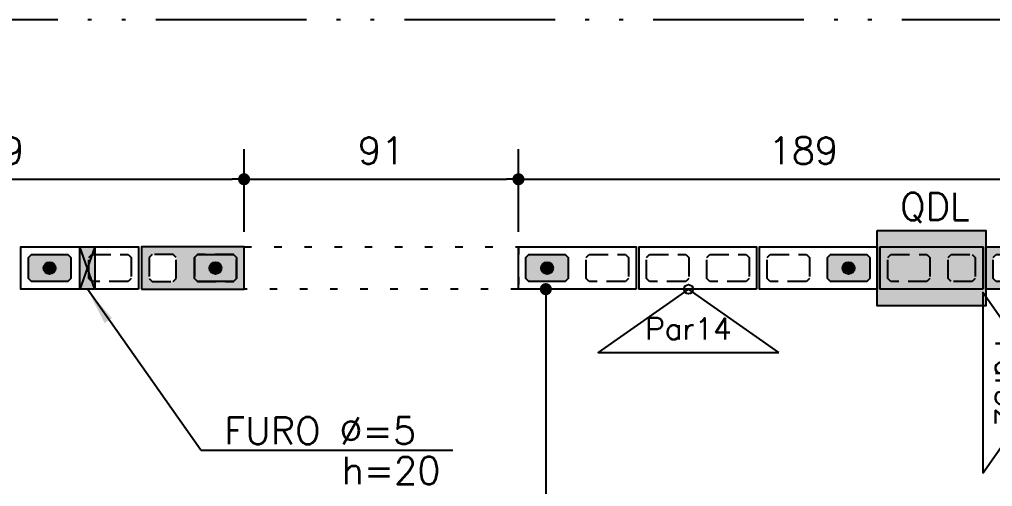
# Model space of a CAD drawing. Extents: x -14651 to 3487, y -4567 to -809.
# Drawn here: x 874 to 1196.8, y -1744.1 to -1589.1 of the extents above; entities that cross this region are included whole.
import ezdxf
from ezdxf.enums import TextEntityAlignment as Align

# ---------------------------------------------------------------- set-up
doc = ezdxf.new("R2010")
doc.units = 0
doc.header["$LTSCALE"] = 25
for name, pattern in [('DASHED2', [0.375, 0.25, -0.125]), ('ESTILO_TQS_0002', [0.4, 0.1, -0.3]), ('ESTILO_TQS_0004', [3.3, 2, -0.4, 0.05, -0.4, 0.05, -0.4])]:
    doc.linetypes.add(name, pattern=pattern)
for name, color, linetype in [('213', 252, 'Continuous'), ('241', 2, 'Continuous'), ('247', 50, 'Continuous'), ('248', 100, 'Continuous'), ('ABERTURAS', 53, 'Continuous'), ('Arranque', 14, 'Continuous'), ('COTA', 1, 'Continuous'), ('EIXOS', 1, 'ESTILO_TQS_0004'), ('FERRO', 5, 'Continuous'), ('H2', 252, 'Continuous'), ('Linha_fina', 1, 'Continuous'), ('Pena_2', 2, 'Continuous'), ('PORTA', 3, 'ESTILO_TQS_0002'), ('T1', 2, 'Continuous'), ('TJANELA', 2, 'Continuous'), ('VIGA', 3, 'Continuous')]:
    doc.layers.add(name, color=color, linetype=linetype)
doc.styles.add('COTA', font='romans.shx')
doc.styles.add('Texto1', font='romans.shx', dxfattribs={"height": 9})
doc.dimstyles.new('forma', dxfattribs={"dimscale": 5, "dimtxt": 1.8, "dimasz": 0.8, "dimexe": 2, "dimexo": 1, "dimgap": 1, "dimtad": 1, "dimdec": 1, "dimzin": 9, "dimtxsty": 'COTA', "dimblk1": 'DOT', "dimblk2": 'DOT', "dimsah": 1, "dimcen": 0, "dimdle": 1, "dimclrd": 256, "dimclre": 256, "dimclrt": 2, "dimadec": 0, "dimazin": 0, "dimtfac": 1, "dimtdec": 0, "dimtmove": 0, "dimatfit": 3, "dimfxl": 1, "dimtolj": 1, "dimtzin": 0, "dimarcsym": 0})

# ---------------------------------------------------------------- blocks, each defined once
blk = doc.blocks.new('P3515')
at = {"layer": '248'}
h = blk.add_hatch(color=100, dxfattribs=at)
h.paths.add_polyline_path([(17, 7), (-17, 7), (-17, -7), (17, -7)])
h.paths.add_polyline_path([(-5.5, -3.5), (-6.5, -4.5), (-13.5, -4.5), (-14.5, -3.5), (-14.5, 3.5), (-13.5, 4.5), (-6.5, 4.5), (-5.5, 3.5)], flags=16)
h.paths.add_polyline_path([(0.5, 3.5), (1.5, 4.5), (13.5, 4.5), (14.5, 3.5), (14.5, -3.5), (13.5, -4.5), (1.5, -4.5), (0.5, -3.5)], flags=16)
blk.add_lwpolyline([(-17, -7), (17, -7), (17, 7), (-17, 7), (-17, -7)])
at = {"color": 1, "linetype": 'DASHED2'}
for points in [[(-14.5, -3.5), (-13.5, -4.5), (-6.5, -4.5), (-5.5, -3.5), (-5.5, 3.5), (-6.5, 4.5), (-13.5, 4.5), (-14.5, 3.5), (-14.5, -3.5)], [(0.5, -3.5), (1.5, -4.5), (13.5, -4.5), (14.5, -3.5), (14.5, 3.5), (13.5, 4.5), (1.5, 4.5), (0.5, 3.5), (0.5, -3.5)]]:
    blk.add_lwpolyline(points, dxfattribs=at)
blk = doc.blocks.new('P4015', base_point=(5842102.11612, -8124149.02973))
blk.add_lwpolyline([(5842082.61612, -8124156.02973), (5842121.61612, -8124156.02973), (5842121.61612, -8124142.02973), (5842082.61612, -8124142.02973), (5842082.61612, -8124156.02973)])
at = {"color": 1, "linetype": 'DASHED2'}
for points in [[(5842085.11612, -8124152.52973), (5842086.11612, -8124153.52973), (5842098.11612, -8124153.52973), (5842099.11612, -8124152.52973), (5842099.11612, -8124145.52973), (5842098.11612, -8124144.52973), (5842086.11612, -8124144.52973), (5842085.11612, -8124145.52973), (5842085.11612, -8124152.52973)], [(5842105.11612, -8124152.52973), (5842106.11612, -8124153.52973), (5842118.11612, -8124153.52973), (5842119.11612, -8124152.52973), (5842119.11612, -8124145.52973), (5842118.11612, -8124144.52973), (5842106.11612, -8124144.52973), (5842105.11612, -8124145.52973), (5842105.11612, -8124152.52973)]]:
    blk.add_lwpolyline(points, dxfattribs=at)
blk = doc.blocks.new('GR-1409')
at = {"layer": '213'}
h = blk.add_hatch(color=256, dxfattribs=at)
h.paths.add_polyline_path([(-6, 4.5), (-7, 3.5), (-7, -3.5), (-6, -4.5), (6, -4.5), (7, -3.5), (7, 3.5), (6, 4.5)])
h.paths.add_polyline_path([(-2, 0, 1), (2, 0, 1)], flags=16)
at = {"layer": 'Arranque'}
blk.add_hatch(color=256, dxfattribs=at).paths.add_polyline_path([(-2, 0, 1), (2, 0, 1)])
at = {"layer": '213'}
blk.add_lwpolyline([(-7, 3.5), (-6, 4.5), (6, 4.5), (7, 3.5), (7, -3.5), (6, -4.5), (-6, -4.5), (-7, -3.5), (-7, 3.5)], dxfattribs=at)
at = {"layer": 'FERRO', "linetype": 'Continuous'}
blk.add_circle((0, 0), 2, dxfattribs=at)
blk = doc.blocks.new('_Dot')
at = {"color": 0, "linetype": 'ByBlock', "lineweight": -2}
blk.add_line((-0.5, 0), (-1, 0), dxfattribs=at)
at = {"color": 0, "linetype": 'ByBlock', "const_width": 0.5}
blk.add_lwpolyline([(-0.25, 0, 1), (0.25, 0, 1)], format="xyb", close=True, dxfattribs=at)
blk = doc.blocks.new('*D165')
at = {"layer": 'COTA', "lineweight": -2, "transparency": 16777216}
for p, q in [((1043.61, -1678.6), (1038.61, -1678.6)), ((1048.61, -1682.6), (1048.61, -2145.6)), ((1043.61, -2149.6), (1038.61, -2149.6))]:
    blk.add_line(p, q, dxfattribs=at)
at = {"layer": 'Defpoints', "color": 0, "transparency": 16777216}
for p in [(1048.61, -1678.6), (1048.61, -2149.6), (1048.61, -2149.6)]:
    blk.add_point(p, dxfattribs=at)
at = {"layer": 'COTA', "lineweight": -2, "transparency": 16777216, "xscale": 4, "yscale": 4, "zscale": 4}
for p, rotation in [((1048.61, -1678.6), 90), ((1048.61, -2149.6), 270)]:
    blk.add_blockref('_Dot', p, dxfattribs=dict(at, rotation=rotation))
at = {"layer": 'COTA', "color": 2, "transparency": 16777216, "insert": (1039.11, -1895.11), "char_height": 9, "attachment_point": 5, "rotation": 90, "style": 'COTA'}
blk.add_mtext('\\A1;471 ', dxfattribs=at)
blk = doc.blocks.new('_IDNPAR_2')
at = {"color": 3}
blk.add_lwpolyline([(1, -0.7), (0, 0), (-1, -0.7)], close=True, dxfattribs=at)
blk.add_circle((0, 0), 0.05, dxfattribs=at)
at = {"layer": '247', "color": 2, "style": 'COTA', "flags": 8}
blk.add_attdef('ID', text='', height=0.24, dxfattribs=at).set_placement((0, -0.438), align=Align.MIDDLE_CENTER)
blk = doc.blocks.new('*D241')
at = {"layer": 'COTA', "lineweight": -2, "transparency": 16777216}
for p, q in [((779.52, -1659.6), (779.52, -1632.13)), ((948.52, -1659.6), (948.52, -1632.13)), ((783.52, -1642.13), (944.52, -1642.13))]:
    blk.add_line(p, q, dxfattribs=at)
at = {"layer": 'Defpoints', "color": 0, "transparency": 16777216}
for p in [(948.52, -1642.13), (779.52, -1664.6), (948.52, -1664.6)]:
    blk.add_point(p, dxfattribs=at)
at = {"layer": 'COTA', "lineweight": -2, "transparency": 16777216, "xscale": 4, "yscale": 4, "zscale": 4, "rotation": 180}
blk.add_blockref('_Dot', (779.52, -1642.13), dxfattribs=at)
at = {"layer": 'COTA', "lineweight": -2, "transparency": 16777216, "xscale": 4, "yscale": 4, "zscale": 4}
blk.add_blockref('_Dot', (948.52, -1642.13), dxfattribs=at)
at = {"layer": 'COTA', "color": 2, "transparency": 16777216, "insert": (864.02, -1632.63), "char_height": 9, "attachment_point": 5, "style": 'COTA'}
blk.add_mtext('\\A1;169 ', dxfattribs=at)
blk = doc.blocks.new('*D242')
at = {"layer": 'COTA', "lineweight": -2, "transparency": 16777216}
for p, q in [((948.52, -1659.6), (948.52, -1632.13)), ((1039.52, -1659.6), (1039.52, -1632.13)), ((952.52, -1642.13), (1035.52, -1642.13))]:
    blk.add_line(p, q, dxfattribs=at)
at = {"layer": 'Defpoints', "color": 0, "transparency": 16777216}
for p in [(1039.52, -1642.13), (948.52, -1664.6), (1039.52, -1664.6)]:
    blk.add_point(p, dxfattribs=at)
at = {"layer": 'COTA', "lineweight": -2, "transparency": 16777216, "xscale": 4, "yscale": 4, "zscale": 4, "rotation": 180}
blk.add_blockref('_Dot', (948.52, -1642.13), dxfattribs=at)
at = {"layer": 'COTA', "lineweight": -2, "transparency": 16777216, "xscale": 4, "yscale": 4, "zscale": 4}
blk.add_blockref('_Dot', (1039.52, -1642.13), dxfattribs=at)
at = {"layer": 'COTA', "color": 2, "transparency": 16777216, "insert": (994.02, -1632.63), "char_height": 9, "attachment_point": 5, "style": 'COTA'}
blk.add_mtext('\\A1;91 ', dxfattribs=at)
blk = doc.blocks.new('*D243')
at = {"layer": 'COTA', "lineweight": -2, "transparency": 16777216}
for p, q in [((1039.52, -1659.6), (1039.52, -1632.13)), ((1228.52, -1659.6), (1228.52, -1632.13)), ((1043.52, -1642.13), (1224.52, -1642.13))]:
    blk.add_line(p, q, dxfattribs=at)
at = {"layer": 'Defpoints', "color": 0, "transparency": 16777216}
for p in [(1228.52, -1642.13), (1039.52, -1664.6), (1228.52, -1664.6)]:
    blk.add_point(p, dxfattribs=at)
at = {"layer": 'COTA', "lineweight": -2, "transparency": 16777216, "xscale": 4, "yscale": 4, "zscale": 4, "rotation": 180}
blk.add_blockref('_Dot', (1039.52, -1642.13), dxfattribs=at)
at = {"layer": 'COTA', "lineweight": -2, "transparency": 16777216, "xscale": 4, "yscale": 4, "zscale": 4}
blk.add_blockref('_Dot', (1228.52, -1642.13), dxfattribs=at)
at = {"layer": 'COTA', "color": 2, "transparency": 16777216, "insert": (1134.02, -1632.63), "char_height": 9, "attachment_point": 5, "style": 'COTA'}
blk.add_mtext('\\A1;189 ', dxfattribs=at)
blk = doc.blocks.new('ss')
at = {"layer": 'Linha_fina'}
blk.add_solid([(0, 0), (-2.501, -0.287), (-2.499, 0.296)], dxfattribs=at)

msp = doc.modelspace()

# ---------------------------------------------------------------- hatches: boundary and pattern name
at = {"layer": 'ABERTURAS', "transparency": 33554457}
msp.add_hatch(color=256, dxfattribs=at).paths.add_polyline_path([(1158.52, -1659.1), (1194.52, -1659.1), (1194.52, -1684.1), (1158.52, -1684.1)])
at = {"layer": 'H2'}
for points in [[(899.03, -1664.6), (894.03, -1664.6), (896.52, -1671.61)], [(896.52, -1671.61), (894.03, -1664.6), (894.03, -1678.6)], [(899.03, -1664.6), (896.52, -1671.61), (899.03, -1678.64)], [(896.52, -1671.61), (894.03, -1678.6), (894.03, -1678.64), (899.03, -1678.64)], [(899.03, -1678.64), (896.52, -1671.61), (894.03, -1678.6), (894.03, -1678.64)]]:
    msp.add_hatch(color=256, dxfattribs=at).paths.add_polyline_path(points)

# ---------------------------------------------------------------- linework, layer by layer
at = {"layer": 'ABERTURAS'}
msp.add_lwpolyline([(1158.52, -1659.1), (1194.52, -1659.1), (1194.52, -1684.1), (1158.52, -1684.1)], close=True, dxfattribs=at)
at = {"layer": 'EIXOS'}
msp.add_line((11.7, -1589.1), (3391.36, -1589.1), dxfattribs=at)
at = {"layer": 'Linha_fina'}
for q in [(896.53, -1678.64), (1017.76, -1732.05)]:
    msp.add_line((934.2, -1732.05), q, dxfattribs=at)
at = {"layer": 'Pena_2', "ltscale": 0.5}
msp.add_lwpolyline([(894.03, -1664.6), (899.03, -1664.6), (899.03, -1678.64), (894.03, -1678.64)], close=True, dxfattribs=at)
at = {"layer": 'PORTA'}
msp.add_lwpolyline([(948.52, -1664.6), (1039.52, -1664.6), (1039.52, -1678.6), (948.52, -1678.6)], close=True, dxfattribs=at)
at = {"layer": 'VIGA', "ltscale": 0.5}
for p, q in [((899.03, -1664.6), (894.03, -1678.6)), ((899.03, -1678.64), (894.03, -1664.6))]:
    msp.add_line(p, q, dxfattribs=at)

# ---------------------------------------------------------------- block references
for p in [(884.02, -1671.6), (939.02, -1671.6), (1049.02, -1671.6), (1149.02, -1671.6)]:
    msp.add_blockref('GR-1409', p)
at = {"layer": '241', "xscale": -1}
for name, p in [('P4015', (894.02, -1671.6)), ('P4015', (1059.02, -1671.6)), ('P4015', (1099.02, -1671.6)), ('P4015', (1139.02, -1671.6)), ('P3515', (1176.52, -1671.6)), ('P3515', (1211.52, -1671.6))]:
    msp.add_blockref(name, p, dxfattribs=at)
at = {"layer": '241'}
msp.add_blockref('P3515', (931.52, -1671.6), dxfattribs=at)
at = {"layer": '247', "linetype": 'Continuous', "xscale": 30, "yscale": 30, "zscale": 30}
msp.add_blockref('_IDNPAR_2', (1095.93, -1678.6), dxfattribs=at).add_auto_attribs({'ID': 'Par14'})
at = {"layer": '247', "linetype": 'Continuous', "xscale": 30, "yscale": 30, "zscale": 30, "rotation": 270}
msp.add_blockref('_IDNPAR_2', (1214.52, -1709.7), dxfattribs=at).add_auto_attribs({'ID': 'Par32'})
at = {"layer": 'COTA', "xscale": -4.999999999999998, "yscale": 4.999999999999998, "zscale": 4.999999999999998, "rotation": 303.6559025255237}
msp.add_blockref('ss', (896.53, -1678.64), dxfattribs=at)

# ---------------------------------------------------------------- texts
at = {"layer": 'T1', "style": 'Texto1'}
for s, p in [('FURO Ø=5', (941.93, -1730.05)), ('h=20', (980.89, -1743.26))]:
    msp.add_text(s, height=9, dxfattribs=at).set_placement(p)
at = {"layer": 'TJANELA', "style": 'Texto1'}
msp.add_text('QDL', height=9, dxfattribs=at).set_placement((1177.64, -1655.66), align=Align.CENTER)

# ---------------------------------------------------------------- dimensions: what is measured, and where the dimension line sits
at = {"layer": 'COTA'}
for base, p1, p2, picture, middle in [((948.52, -1642.13), (779.52, -1664.6), (948.52, -1664.6), '*D241', (864.02, -1632.63)), ((1039.52, -1642.13), (948.52, -1664.6), (1039.52, -1664.6), '*D242', (994.02, -1632.63)), ((1228.52, -1642.13), (1039.52, -1664.6), (1228.52, -1664.6), '*D243', (1134.02, -1632.63))]:
    dim = msp.add_linear_dim(base=base, p1=p1, p2=p2, dimstyle='forma', override={"dimpost": ' ', "dimtmove": 1}, dxfattribs=at)
    dim.commit()
    dim.dimension.update_dxf_attribs({"geometry": picture, "text_midpoint": middle})
dim = msp.add_linear_dim(base=(1048.61, -2149.6), p1=(1048.61, -1678.6), p2=(1048.61, -2149.6), angle=90, dimstyle='forma', override={"dimpost": ' '}, dxfattribs=at)
dim.commit()
dim.dimension.update_dxf_attribs({"geometry": '*D165', "text_midpoint": (1048.61, -1895.11), "dimtype": 128})

doc.saveas('drawing.dxf')
